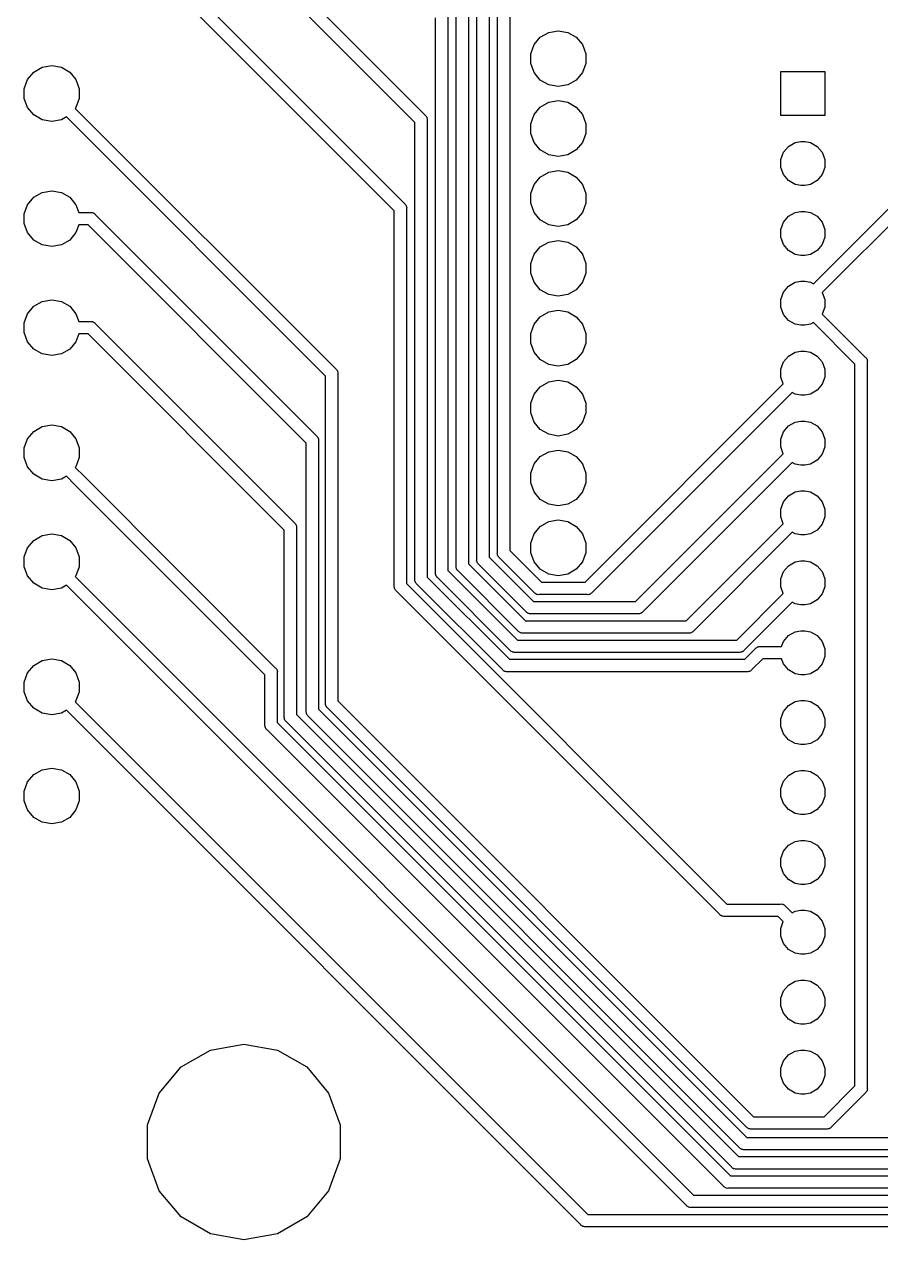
# Model space of a CAD drawing. Extents: x 82 to 157, y -127 to -14.
# Drawn here: x 83.45 to 114.59, y -126.74 to -82.57 of the extents above; entities that cross this region are included whole.
import ezdxf

# ---------------------------------------------------------------- set-up
doc = ezdxf.new("R2010")
doc.units = 0
doc.header["$MEASUREMENT"] = 0
doc.layers.add('BLACK', color=7, linetype='CONTINUOUS')

msp = doc.modelspace()

# ---------------------------------------------------------------- linework, layer by layer
at = {"layer": 'BLACK', "linetype": 'CONTINUOUS'}
for p, q in [((100.655, -101.783), (100.655, -72.1188)), ((101.105, -72.0354), (101.105, -101.7)), ((85.31, -73.1554), (98.0322, -85.8776)), ((97.655, -86.1368), (84.9853, -73.4671)), ((99.905, -102.023), (99.905, -75.3312)), ((100.355, -75.2478), (100.355, -101.94)), ((85.31, -77.1178), (97.2822, -89.09)), ((96.905, -89.3492), (84.9853, -77.4295)), ((99.605, -79.0444), (99.605, -102.18)), ((99.155, -102.263), (99.155, -79.1278)), ((98.405, -102.503), (98.405, -82.3402)), ((98.855, -82.2568), (98.855, -102.42)), ((101.991, -83.3123), (102.217, -83.0421)), ((102.217, -83.0421), (102.523, -82.8658)), ((102.523, -82.8658), (102.87, -82.8046)), ((102.87, -82.8046), (103.217, -82.8658)), ((103.217, -82.8658), (103.523, -83.0421)), ((103.523, -83.0421), (103.749, -83.3123)), ((101.87, -83.6437), (101.991, -83.3123)), ((103.749, -83.3123), (103.87, -83.6437)), ((101.87, -83.9963), (101.87, -83.6437)), ((103.87, -83.6437), (103.87, -83.9963)), ((83.5756, -84.5823), (83.8023, -84.3121)), ((83.8023, -84.3121), (84.1077, -84.1358)), ((84.1077, -84.1358), (84.455, -84.0746)), ((84.455, -84.0746), (84.8023, -84.1358)), ((84.8023, -84.1358), (85.1077, -84.3121)), ((85.1077, -84.3121), (85.3344, -84.5823)), ((101.991, -84.3277), (101.87, -83.9963)), ((102.217, -84.5979), (101.991, -84.3277)), ((103.749, -84.3277), (103.523, -84.5979)), ((103.87, -83.9963), (103.749, -84.3277)), ((110.96, -85.89), (110.96, -84.29)), ((110.96, -84.29), (112.56, -84.29)), ((112.56, -84.29), (112.56, -85.89)), ((83.455, -84.9137), (83.5756, -84.5823)), ((85.3344, -84.5823), (85.455, -84.9137)), ((102.523, -84.7742), (102.217, -84.5979)), ((102.87, -84.8354), (102.523, -84.7742)), ((103.217, -84.7742), (102.87, -84.8354)), ((103.523, -84.5979), (103.217, -84.7742)), ((83.455, -85.2663), (83.455, -84.9137)), ((85.455, -84.9137), (85.455, -85.2663)), ((83.5756, -85.5977), (83.455, -85.2663)), ((83.8023, -85.8679), (83.5756, -85.5977)), ((85.3344, -85.5977), (85.31, -85.6268)), ((85.31, -85.6268), (94.7822, -95.099)), ((85.455, -85.2663), (85.3344, -85.5977)), ((101.991, -85.8523), (102.217, -85.5821)), ((102.217, -85.5821), (102.523, -85.4058)), ((102.523, -85.4058), (102.87, -85.3446)), ((102.87, -85.3446), (103.217, -85.4058)), ((103.217, -85.4058), (103.523, -85.5821)), ((103.523, -85.5821), (103.749, -85.8523)), ((84.1077, -86.0442), (83.8023, -85.8679)), ((84.455, -86.1054), (84.1077, -86.0442)), ((84.8023, -86.0442), (84.455, -86.1054)), ((84.9853, -85.9385), (84.8023, -86.0442)), ((94.405, -95.3582), (84.9853, -85.9385)), ((98.0322, -85.8776), (98.055, -85.8967)), ((98.055, -85.8967), (98.0699, -85.9226)), ((98.0699, -85.9226), (98.0871, -85.947)), ((98.0871, -85.947), (98.0897, -85.9568)), ((98.0897, -85.9568), (98.0947, -85.9655)), ((98.0947, -85.9655), (98.0999, -85.9949)), ((98.0999, -85.9949), (98.1076, -86.0237)), ((98.1076, -86.0237), (98.105, -86.0534)), ((98.105, -86.0534), (98.105, -102.66)), ((101.87, -86.1837), (101.991, -85.8523)), ((103.749, -85.8523), (103.87, -86.1837)), ((112.56, -85.89), (110.96, -85.89)), ((97.655, -102.743), (97.655, -86.1368)), ((101.87, -86.5363), (101.87, -86.1837)), ((101.991, -86.8677), (101.87, -86.5363)), ((103.87, -86.5363), (103.749, -86.8677)), ((103.87, -86.1837), (103.87, -86.5363)), ((102.217, -87.1379), (101.991, -86.8677)), ((103.749, -86.8677), (103.523, -87.1379)), ((111.056, -87.2238), (111.238, -87.0077)), ((111.238, -87.0077), (111.482, -86.8666)), ((111.482, -86.8666), (111.69, -86.83)), ((111.69, -86.83), (111.83, -86.83)), ((111.83, -86.83), (112.038, -86.8666)), ((112.038, -86.8666), (112.282, -87.0077)), ((112.282, -87.0077), (112.464, -87.2238)), ((102.523, -87.3142), (102.217, -87.1379)), ((102.87, -87.3754), (102.523, -87.3142)), ((103.217, -87.3142), (102.87, -87.3754)), ((103.523, -87.1379), (103.217, -87.3142)), ((110.96, -87.4889), (111.056, -87.2238)), ((112.464, -87.2238), (112.56, -87.4889)), ((102.523, -87.9458), (102.87, -87.8846)), ((102.87, -87.8846), (103.217, -87.9458)), ((110.96, -87.7711), (110.96, -87.4889)), ((111.056, -88.0362), (110.96, -87.7711)), ((112.144, -92.0079), (116.674, -87.4778)), ((112.56, -87.7711), (112.464, -88.0362)), ((116.933, -87.855), (112.469, -92.3191)), ((112.56, -87.4889), (112.56, -87.7711)), ((101.991, -88.3923), (102.217, -88.1221)), ((102.217, -88.1221), (102.523, -87.9458)), ((103.217, -87.9458), (103.523, -88.1221)), ((103.523, -88.1221), (103.749, -88.3923)), ((111.238, -88.2523), (111.056, -88.0362)), ((111.482, -88.3934), (111.238, -88.2523)), ((112.282, -88.2523), (112.038, -88.3934)), ((112.464, -88.0362), (112.282, -88.2523)), ((83.8023, -88.8587), (84.1077, -88.6824)), ((84.1077, -88.6824), (84.455, -88.6212)), ((84.455, -88.6212), (84.8023, -88.6824)), ((84.8023, -88.6824), (85.1077, -88.8587)), ((101.87, -88.7237), (101.991, -88.3923)), ((101.87, -89.0763), (101.87, -88.7237)), ((103.749, -88.3923), (103.87, -88.7237)), ((103.87, -88.7237), (103.87, -89.0763)), ((111.69, -88.43), (111.482, -88.3934)), ((111.83, -88.43), (111.69, -88.43)), ((112.038, -88.3934), (111.83, -88.43)), ((83.455, -89.4603), (83.5756, -89.1289)), ((83.5756, -89.1289), (83.8023, -88.8587)), ((85.1077, -88.8587), (85.3344, -89.1289)), ((85.3344, -89.1289), (85.4373, -89.4116)), ((97.2822, -89.09), (97.305, -89.1091)), ((97.305, -89.1091), (97.3199, -89.135)), ((97.3199, -89.135), (97.3371, -89.1594)), ((97.3371, -89.1594), (97.3397, -89.1692)), ((97.3397, -89.1692), (97.3447, -89.1779)), ((97.3447, -89.1779), (97.3499, -89.2073)), ((97.3499, -89.2073), (97.3576, -89.2361)), ((101.991, -89.4077), (101.87, -89.0763)), ((103.87, -89.0763), (103.749, -89.4077)), ((83.455, -89.8129), (83.455, -89.4603)), ((85.4373, -89.4116), (85.8594, -89.4116)), ((85.8594, -89.4116), (85.8891, -89.409)), ((85.8891, -89.409), (85.9179, -89.4167)), ((85.9179, -89.4167), (85.9474, -89.4219)), ((85.9474, -89.4219), (85.9561, -89.4269)), ((85.9561, -89.4269), (85.9658, -89.4295)), ((85.9658, -89.4295), (85.9902, -89.4467)), ((85.9902, -89.4467), (86.0161, -89.4616)), ((86.0161, -89.4616), (86.0353, -89.4844)), ((86.0353, -89.4844), (94.0822, -97.5313)), ((96.905, -102.983), (96.905, -89.3492)), ((97.3576, -89.2361), (97.355, -89.2658)), ((97.355, -89.2658), (97.355, -102.9)), ((102.217, -89.6779), (101.991, -89.4077)), ((103.749, -89.4077), (103.523, -89.6779)), ((111.056, -89.7638), (111.238, -89.5477)), ((111.238, -89.5477), (111.482, -89.4066)), ((111.482, -89.4066), (111.69, -89.37)), ((111.69, -89.37), (111.83, -89.37)), ((111.83, -89.37), (112.038, -89.4066)), ((112.038, -89.4066), (112.282, -89.5477)), ((112.282, -89.5477), (112.464, -89.7638)), ((83.5756, -90.1443), (83.455, -89.8129)), ((85.4373, -89.8616), (85.3344, -90.1443)), ((85.776, -89.8616), (85.4373, -89.8616)), ((93.705, -97.7906), (85.776, -89.8616)), ((102.523, -89.8542), (102.217, -89.6779)), ((102.87, -89.9154), (102.523, -89.8542)), ((103.217, -89.8542), (102.87, -89.9154)), ((103.523, -89.6779), (103.217, -89.8542)), ((110.96, -90.0289), (111.056, -89.7638)), ((110.96, -90.3111), (110.96, -90.0289)), ((112.464, -89.7638), (112.56, -90.0289)), ((112.56, -90.0289), (112.56, -90.3111)), ((83.8023, -90.4145), (83.5756, -90.1443)), ((84.1077, -90.5908), (83.8023, -90.4145)), ((85.1077, -90.4145), (84.8023, -90.5908)), ((85.3344, -90.1443), (85.1077, -90.4145)), ((102.217, -90.6621), (102.523, -90.4858)), ((102.523, -90.4858), (102.87, -90.4246)), ((102.87, -90.4246), (103.217, -90.4858)), ((103.217, -90.4858), (103.523, -90.6621)), ((111.056, -90.5762), (110.96, -90.3111)), ((112.56, -90.3111), (112.464, -90.5762)), ((84.455, -90.652), (84.1077, -90.5908)), ((84.8023, -90.5908), (84.455, -90.652)), ((101.87, -91.2637), (101.991, -90.9323)), ((101.991, -90.9323), (102.217, -90.6621)), ((103.523, -90.6621), (103.749, -90.9323)), ((103.749, -90.9323), (103.87, -91.2637)), ((111.238, -90.7923), (111.056, -90.5762)), ((111.482, -90.9334), (111.238, -90.7923)), ((111.69, -90.97), (111.482, -90.9334)), ((111.83, -90.97), (111.69, -90.97)), ((112.038, -90.9334), (111.83, -90.97)), ((112.282, -90.7923), (112.038, -90.9334)), ((112.464, -90.5762), (112.282, -90.7923)), ((101.87, -91.6163), (101.87, -91.2637)), ((103.87, -91.2637), (103.87, -91.6163)), ((101.991, -91.9477), (101.87, -91.6163)), ((103.87, -91.6163), (103.749, -91.9477)), ((102.217, -92.2179), (101.991, -91.9477)), ((102.523, -92.3942), (102.217, -92.2179)), ((103.523, -92.2179), (103.217, -92.3942)), ((103.749, -91.9477), (103.523, -92.2179)), ((110.96, -92.5689), (111.056, -92.3038)), ((111.056, -92.3038), (111.238, -92.0877)), ((111.238, -92.0877), (111.482, -91.9466)), ((111.482, -91.9466), (111.69, -91.91)), ((111.69, -91.91), (111.83, -91.91)), ((111.83, -91.91), (112.038, -91.9466)), ((112.038, -91.9466), (112.144, -92.0079)), ((83.8023, -92.8211), (84.1077, -92.6448)), ((84.1077, -92.6448), (84.455, -92.5836)), ((84.455, -92.5836), (84.8023, -92.6448)), ((84.8023, -92.6448), (85.1077, -92.8211)), ((102.87, -92.4554), (102.523, -92.3942)), ((103.217, -92.3942), (102.87, -92.4554)), ((110.96, -92.8511), (110.96, -92.5689)), ((112.469, -92.3191), (112.56, -92.5689)), ((112.56, -92.5689), (112.56, -92.8511)), ((83.455, -93.4227), (83.5756, -93.0913)), ((83.5756, -93.0913), (83.8023, -92.8211)), ((85.1077, -92.8211), (85.3344, -93.0913)), ((85.3344, -93.0913), (85.4373, -93.374)), ((102.217, -93.2021), (102.523, -93.0258)), ((102.523, -93.0258), (102.87, -92.9646)), ((102.87, -92.9646), (103.217, -93.0258)), ((103.217, -93.0258), (103.523, -93.2021)), ((111.056, -93.1162), (110.96, -92.8511)), ((111.238, -93.3323), (111.056, -93.1162)), ((112.56, -92.8511), (112.469, -93.1009)), ((112.469, -93.1009), (114.032, -94.664)), ((83.455, -93.7753), (83.455, -93.4227)), ((85.4373, -93.374), (85.8594, -93.374)), ((85.8594, -93.374), (85.8891, -93.3714)), ((85.8891, -93.3714), (85.9179, -93.3791)), ((85.9179, -93.3791), (85.9474, -93.3843)), ((85.9474, -93.3843), (85.9561, -93.3893)), ((85.9561, -93.3893), (85.9658, -93.3919)), ((85.9658, -93.3919), (85.9902, -93.4091)), ((85.9902, -93.4091), (86.0161, -93.424)), ((86.0161, -93.424), (86.0353, -93.4468)), ((86.0353, -93.4468), (93.2822, -100.694)), ((101.87, -93.8037), (101.991, -93.4723)), ((101.991, -93.4723), (102.217, -93.2021)), ((103.523, -93.2021), (103.749, -93.4723)), ((103.749, -93.4723), (103.87, -93.8037)), ((111.482, -93.4734), (111.238, -93.3323)), ((111.69, -93.51), (111.482, -93.4734)), ((111.83, -93.51), (111.69, -93.51)), ((112.038, -93.4734), (111.83, -93.51)), ((112.144, -93.4121), (112.038, -93.4734)), ((113.655, -94.9232), (112.144, -93.4121)), ((83.5756, -94.1067), (83.455, -93.7753)), ((85.4373, -93.824), (85.3344, -94.1067)), ((85.776, -93.824), (85.4373, -93.824)), ((92.905, -100.953), (85.776, -93.824)), ((101.87, -94.1563), (101.87, -93.8037)), ((103.87, -93.8037), (103.87, -94.1563)), ((83.8023, -94.3769), (83.5756, -94.1067)), ((84.1077, -94.5532), (83.8023, -94.3769)), ((85.1077, -94.3769), (84.8023, -94.5532)), ((85.3344, -94.1067), (85.1077, -94.3769)), ((101.991, -94.4877), (101.87, -94.1563)), ((102.217, -94.7579), (101.991, -94.4877)), ((103.749, -94.4877), (103.523, -94.7579)), ((103.87, -94.1563), (103.749, -94.4877)), ((111.238, -94.6277), (111.482, -94.4866)), ((111.482, -94.4866), (111.69, -94.45)), ((111.69, -94.45), (111.83, -94.45)), ((111.83, -94.45), (112.038, -94.4866)), ((112.038, -94.4866), (112.282, -94.6277)), ((84.455, -94.6144), (84.1077, -94.5532)), ((84.8023, -94.5532), (84.455, -94.6144)), ((102.523, -94.9342), (102.217, -94.7579)), ((102.87, -94.9954), (102.523, -94.9342)), ((103.217, -94.9342), (102.87, -94.9954)), ((103.523, -94.7579), (103.217, -94.9342)), ((110.96, -95.1089), (111.056, -94.8438)), ((111.056, -94.8438), (111.238, -94.6277)), ((112.282, -94.6277), (112.464, -94.8438)), ((112.464, -94.8438), (112.56, -95.1089)), ((113.655, -121.157), (113.655, -94.9232)), ((114.032, -94.664), (114.055, -94.6831)), ((114.055, -94.6831), (114.07, -94.709)), ((114.07, -94.709), (114.087, -94.7334)), ((114.087, -94.7334), (114.09, -94.7432)), ((114.09, -94.7432), (114.095, -94.7519)), ((114.095, -94.7519), (114.1, -94.7813)), ((114.1, -94.7813), (114.108, -94.8101)), ((114.108, -94.8101), (114.105, -94.8398)), ((114.105, -94.8398), (114.105, -121.24)), ((94.405, -107.24), (94.405, -95.3582)), ((94.7822, -95.099), (94.805, -95.1181)), ((94.805, -95.1181), (94.8199, -95.144)), ((94.8199, -95.144), (94.8371, -95.1684)), ((94.8371, -95.1684), (94.8397, -95.1782)), ((94.8397, -95.1782), (94.8447, -95.1869)), ((94.8447, -95.1869), (94.8499, -95.2163)), ((94.8499, -95.2163), (94.8576, -95.2451)), ((94.8576, -95.2451), (94.855, -95.2748)), ((94.855, -95.2748), (94.855, -107.157)), ((110.96, -95.3911), (110.96, -95.1089)), ((111.051, -95.6409), (110.96, -95.3911)), ((112.56, -95.3911), (112.464, -95.6562)), ((112.56, -95.1089), (112.56, -95.3911)), ((101.991, -96.0123), (102.217, -95.7421)), ((102.217, -95.7421), (102.523, -95.5658)), ((102.523, -95.5658), (102.87, -95.5046)), ((102.87, -95.5046), (103.217, -95.5658)), ((103.217, -95.5658), (103.523, -95.7421)), ((103.523, -95.7421), (103.749, -96.0123)), ((103.842, -102.85), (111.051, -95.6409)), ((112.464, -95.6562), (112.282, -95.8723)), ((101.87, -96.3437), (101.991, -96.0123)), ((103.749, -96.0123), (103.87, -96.3437)), ((111.376, -95.9521), (104.101, -103.227)), ((111.482, -96.0134), (111.376, -95.9521)), ((111.69, -96.05), (111.482, -96.0134)), ((111.83, -96.05), (111.69, -96.05)), ((112.038, -96.0134), (111.83, -96.05)), ((112.282, -95.8723), (112.038, -96.0134)), ((101.87, -96.6963), (101.87, -96.3437)), ((101.991, -97.0277), (101.87, -96.6963)), ((103.87, -96.6963), (103.749, -97.0277)), ((103.87, -96.3437), (103.87, -96.6963)), ((84.1077, -97.1914), (84.455, -97.1302)), ((84.455, -97.1302), (84.8023, -97.1914)), ((102.217, -97.2979), (101.991, -97.0277)), ((103.749, -97.0277), (103.523, -97.2979)), ((111.056, -97.3838), (111.238, -97.1677)), ((111.238, -97.1677), (111.482, -97.0266)), ((111.482, -97.0266), (111.69, -96.99)), ((111.69, -96.99), (111.83, -96.99)), ((111.83, -96.99), (112.038, -97.0266)), ((112.038, -97.0266), (112.282, -97.1677)), ((112.282, -97.1677), (112.464, -97.3838)), ((83.5756, -97.6379), (83.8023, -97.3677)), ((83.8023, -97.3677), (84.1077, -97.1914)), ((84.8023, -97.1914), (85.1077, -97.3677)), ((85.1077, -97.3677), (85.3344, -97.6379)), ((94.0822, -97.5313), (94.105, -97.5505)), ((94.105, -97.5505), (94.1199, -97.5764)), ((94.1199, -97.5764), (94.1371, -97.6008)), ((94.1371, -97.6008), (94.1397, -97.6105)), ((94.1397, -97.6105), (94.1447, -97.6192)), ((94.1447, -97.6192), (94.1499, -97.6486)), ((102.523, -97.4742), (102.217, -97.2979)), ((102.87, -97.5354), (102.523, -97.4742)), ((103.217, -97.4742), (102.87, -97.5354)), ((103.523, -97.2979), (103.217, -97.4742)), ((110.96, -97.6489), (111.056, -97.3838)), ((112.464, -97.3838), (112.56, -97.6489)), ((83.455, -97.9693), (83.5756, -97.6379)), ((83.455, -98.3219), (83.455, -97.9693)), ((85.3344, -97.6379), (85.455, -97.9693)), ((85.455, -97.9693), (85.455, -98.3219)), ((93.705, -107.54), (93.705, -97.7906)), ((94.1499, -97.6486), (94.1576, -97.6775)), ((94.1576, -97.6775), (94.155, -97.7072)), ((94.155, -97.7072), (94.155, -107.457)), ((102.523, -98.1058), (102.87, -98.0446)), ((102.87, -98.0446), (103.217, -98.1058)), ((110.96, -97.9311), (110.96, -97.6489)), ((111.051, -98.1809), (110.96, -97.9311)), ((112.56, -97.9311), (112.464, -98.1962)), ((112.56, -97.6489), (112.56, -97.9311)), ((83.5756, -98.6533), (83.455, -98.3219)), ((85.455, -98.3219), (85.3344, -98.6533)), ((101.991, -98.5523), (102.217, -98.2821)), ((102.217, -98.2821), (102.523, -98.1058)), ((103.217, -98.1058), (103.523, -98.2821)), ((103.523, -98.2821), (103.749, -98.5523)), ((105.682, -103.55), (111.051, -98.1809)), ((111.376, -98.4921), (105.941, -103.927)), ((111.482, -98.5534), (111.376, -98.4921)), ((112.282, -98.4123), (112.038, -98.5534)), ((112.464, -98.1962), (112.282, -98.4123)), ((83.8023, -98.9235), (83.5756, -98.6533)), ((84.1077, -99.0998), (83.8023, -98.9235)), ((85.3344, -98.6533), (85.31, -98.6824)), ((85.31, -98.6824), (85.628, -99.0004)), ((101.87, -98.8837), (101.991, -98.5523)), ((101.87, -99.2363), (101.87, -98.8837)), ((103.749, -98.5523), (103.87, -98.8837)), ((103.87, -98.8837), (103.87, -99.2363)), ((111.69, -98.59), (111.482, -98.5534)), ((111.83, -98.59), (111.69, -98.59)), ((112.038, -98.5534), (111.83, -98.59)), ((84.455, -99.161), (84.1077, -99.0998)), ((84.8023, -99.0998), (84.455, -99.161)), ((84.9853, -98.9941), (84.8023, -99.0998)), ((85.3098, -99.3186), (84.9853, -98.9941)), ((92.205, -106.214), (85.3098, -99.3186)), ((85.3098, -99.3186), (85.3098, -99.3186)), ((85.628, -99.0004), (85.628, -99.0004)), ((85.628, -99.0004), (92.5821, -105.955)), ((101.991, -99.5677), (101.87, -99.2363)), ((103.87, -99.2363), (103.749, -99.5677)), ((102.217, -99.8379), (101.991, -99.5677)), ((103.749, -99.5677), (103.523, -99.8379)), ((111.056, -99.9238), (111.238, -99.7077)), ((111.238, -99.7077), (111.482, -99.5666)), ((111.482, -99.5666), (111.69, -99.53)), ((111.69, -99.53), (111.83, -99.53)), ((111.83, -99.53), (112.038, -99.5666)), ((112.038, -99.5666), (112.282, -99.7077)), ((112.282, -99.7077), (112.464, -99.9238)), ((102.523, -100.014), (102.217, -99.8379)), ((102.87, -100.075), (102.523, -100.014)), ((103.217, -100.014), (102.87, -100.075)), ((103.523, -99.8379), (103.217, -100.014)), ((110.96, -100.189), (111.056, -99.9238)), ((110.96, -100.471), (110.96, -100.189)), ((112.464, -99.9238), (112.56, -100.189)), ((112.56, -100.189), (112.56, -100.471)), ((93.2822, -100.694), (93.305, -100.713)), ((102.217, -100.822), (102.523, -100.646)), ((102.523, -100.646), (102.87, -100.585)), ((102.87, -100.585), (103.217, -100.646)), ((103.217, -100.646), (103.523, -100.822)), ((111.051, -100.721), (110.96, -100.471)), ((112.56, -100.471), (112.464, -100.736)), ((84.1077, -101.154), (84.455, -101.093)), ((84.455, -101.093), (84.8023, -101.154)), ((92.905, -107.74), (92.905, -100.953)), ((93.305, -100.713), (93.3199, -100.739)), ((93.3199, -100.739), (93.3371, -100.763)), ((93.3371, -100.763), (93.3397, -100.773)), ((93.3397, -100.773), (93.3447, -100.782)), ((93.3447, -100.782), (93.3499, -100.811)), ((93.3499, -100.811), (93.3576, -100.84)), ((93.3576, -100.84), (93.355, -100.87)), ((93.355, -100.87), (93.355, -107.657)), ((101.87, -101.424), (101.991, -101.092)), ((101.991, -101.092), (102.217, -100.822)), ((103.523, -100.822), (103.749, -101.092)), ((103.749, -101.092), (103.87, -101.424)), ((107.522, -104.25), (111.051, -100.721)), ((111.376, -101.032), (107.781, -104.627)), ((111.482, -101.093), (111.376, -101.032)), ((111.69, -101.13), (111.482, -101.093)), ((111.83, -101.13), (111.69, -101.13)), ((112.038, -101.093), (111.83, -101.13)), ((112.282, -100.952), (112.038, -101.093)), ((112.464, -100.736), (112.282, -100.952)), ((83.5756, -101.6), (83.8023, -101.33)), ((83.8023, -101.33), (84.1077, -101.154)), ((84.8023, -101.154), (85.1077, -101.33)), ((85.1077, -101.33), (85.3344, -101.6)), ((101.87, -101.776), (101.87, -101.424)), ((103.87, -101.424), (103.87, -101.776)), ((83.455, -101.932), (83.5756, -101.6)), ((83.455, -102.284), (83.455, -101.932)), ((85.3344, -101.6), (85.455, -101.932)), ((85.455, -101.932), (85.455, -102.284)), ((99.9024, -102.053), (99.905, -102.023)), ((100.355, -101.94), (101.965, -103.55)), ((100.652, -101.813), (100.655, -101.783)), ((100.66, -101.842), (100.652, -101.813)), ((100.665, -101.871), (100.66, -101.842)), ((100.67, -101.88), (100.665, -101.871)), ((100.673, -101.89), (100.67, -101.88)), ((100.69, -101.914), (100.673, -101.89)), ((100.705, -101.94), (100.69, -101.914)), ((100.728, -101.959), (100.705, -101.94)), ((101.996, -103.227), (100.728, -101.959)), ((101.105, -101.7), (102.255, -102.85)), ((101.991, -102.108), (101.87, -101.776)), ((103.87, -101.776), (103.749, -102.108)), ((83.5756, -102.616), (83.455, -102.284)), ((85.455, -102.284), (85.3344, -102.616)), ((98.855, -102.42), (101.385, -104.95)), ((99.1524, -102.293), (99.155, -102.263)), ((99.1601, -102.322), (99.1524, -102.293)), ((99.1653, -102.351), (99.1601, -102.322)), ((99.1703, -102.36), (99.1653, -102.351)), ((99.1729, -102.369), (99.1703, -102.36)), ((99.1901, -102.394), (99.1729, -102.369)), ((99.205, -102.42), (99.1901, -102.394)), ((99.2278, -102.439), (99.205, -102.42)), ((101.416, -104.627), (99.2278, -102.439)), ((99.605, -102.18), (101.675, -104.25)), ((99.9101, -102.082), (99.9024, -102.053)), ((99.9153, -102.111), (99.9101, -102.082)), ((99.9203, -102.12), (99.9153, -102.111)), ((99.9229, -102.13), (99.9203, -102.12)), ((99.9401, -102.154), (99.9229, -102.13)), ((99.955, -102.18), (99.9401, -102.154)), ((99.9778, -102.199), (99.955, -102.18)), ((101.706, -103.927), (99.9778, -102.199)), ((102.217, -102.378), (101.991, -102.108)), ((102.523, -102.554), (102.217, -102.378)), ((103.523, -102.378), (103.217, -102.554)), ((103.749, -102.108), (103.523, -102.378)), ((110.96, -102.729), (111.056, -102.464)), ((111.056, -102.464), (111.238, -102.248)), ((111.238, -102.248), (111.482, -102.107)), ((111.482, -102.107), (111.69, -102.07)), ((111.69, -102.07), (111.83, -102.07)), ((111.83, -102.07), (112.038, -102.107)), ((112.038, -102.107), (112.282, -102.248)), ((112.282, -102.248), (112.464, -102.464)), ((112.464, -102.464), (112.56, -102.729)), ((83.8023, -102.886), (83.5756, -102.616)), ((84.1077, -103.062), (83.8023, -102.886)), ((85.3344, -102.616), (85.31, -102.645)), ((85.31, -102.645), (107.79, -125.125)), ((97.355, -102.9), (109, -114.545)), ((97.6524, -102.773), (97.655, -102.743)), ((97.6601, -102.802), (97.6524, -102.773)), ((97.6653, -102.831), (97.6601, -102.802)), ((97.6703, -102.84), (97.6653, -102.831)), ((97.6729, -102.849), (97.6703, -102.84)), ((97.6901, -102.874), (97.6729, -102.849)), ((97.705, -102.9), (97.6901, -102.874)), ((97.7278, -102.919), (97.705, -102.9)), ((100.836, -106.027), (97.7278, -102.919)), ((98.105, -102.66), (101.095, -105.65)), ((98.4024, -102.533), (98.405, -102.503)), ((98.4101, -102.562), (98.4024, -102.533)), ((98.4153, -102.591), (98.4101, -102.562)), ((98.4203, -102.6), (98.4153, -102.591)), ((98.4229, -102.609), (98.4203, -102.6)), ((98.4401, -102.634), (98.4229, -102.609)), ((98.455, -102.66), (98.4401, -102.634)), ((98.4778, -102.679), (98.455, -102.66)), ((101.126, -105.327), (98.4778, -102.679)), ((102.255, -102.85), (103.842, -102.85)), ((102.87, -102.615), (102.523, -102.554)), ((103.217, -102.554), (102.87, -102.615)), ((110.96, -103.011), (110.96, -102.729)), ((112.56, -102.729), (112.56, -103.011)), ((84.455, -103.123), (84.1077, -103.062)), ((84.8023, -103.062), (84.455, -103.123)), ((84.9853, -102.957), (84.8023, -103.062)), ((107.531, -125.502), (84.9853, -102.957)), ((96.9024, -103.013), (96.905, -102.983)), ((96.9101, -103.042), (96.9024, -103.013)), ((96.9153, -103.071), (96.9101, -103.042)), ((96.9203, -103.08), (96.9153, -103.071)), ((96.9229, -103.089), (96.9203, -103.08)), ((96.9401, -103.114), (96.9229, -103.089)), ((96.955, -103.14), (96.9401, -103.114)), ((96.9778, -103.159), (96.955, -103.14)), ((108.741, -114.922), (96.9778, -103.159)), ((102.015, -103.25), (101.996, -103.227)), ((102.041, -103.265), (102.015, -103.25)), ((102.065, -103.282), (102.041, -103.265)), ((102.075, -103.285), (102.065, -103.282)), ((102.084, -103.29), (102.075, -103.285)), ((102.113, -103.295), (102.084, -103.29)), ((102.142, -103.303), (102.113, -103.295)), ((102.172, -103.3), (102.142, -103.303)), ((103.925, -103.3), (102.172, -103.3)), ((103.955, -103.303), (103.925, -103.3)), ((103.984, -103.295), (103.955, -103.303)), ((104.013, -103.29), (103.984, -103.295)), ((104.022, -103.285), (104.013, -103.29)), ((104.032, -103.282), (104.022, -103.285)), ((104.056, -103.265), (104.032, -103.282)), ((104.082, -103.25), (104.056, -103.265)), ((104.101, -103.227), (104.082, -103.25)), ((109.362, -104.95), (111.051, -103.261)), ((111.051, -103.261), (110.96, -103.011)), ((112.464, -103.276), (112.282, -103.492)), ((112.56, -103.011), (112.464, -103.276)), ((101.965, -103.55), (105.682, -103.55)), ((111.376, -103.572), (109.621, -105.327)), ((111.482, -103.633), (111.376, -103.572)), ((111.69, -103.67), (111.482, -103.633)), ((111.83, -103.67), (111.69, -103.67)), ((112.038, -103.633), (111.83, -103.67)), ((112.282, -103.492), (112.038, -103.633)), ((101.725, -103.95), (101.706, -103.927)), ((101.751, -103.965), (101.725, -103.95)), ((101.775, -103.982), (101.751, -103.965)), ((101.785, -103.985), (101.775, -103.982)), ((101.794, -103.99), (101.785, -103.985)), ((101.823, -103.995), (101.794, -103.99)), ((101.852, -104.003), (101.823, -103.995)), ((101.882, -104), (101.852, -104.003)), ((105.765, -104), (101.882, -104)), ((105.795, -104.003), (105.765, -104)), ((105.824, -103.995), (105.795, -104.003)), ((105.853, -103.99), (105.824, -103.995)), ((105.862, -103.985), (105.853, -103.99)), ((105.872, -103.982), (105.862, -103.985)), ((105.896, -103.965), (105.872, -103.982)), ((105.922, -103.95), (105.896, -103.965)), ((105.941, -103.927), (105.922, -103.95)), ((101.435, -104.65), (101.416, -104.627)), ((101.461, -104.665), (101.435, -104.65)), ((101.486, -104.682), (101.461, -104.665)), ((101.495, -104.685), (101.486, -104.682)), ((101.504, -104.69), (101.495, -104.685)), ((101.675, -104.25), (107.522, -104.25)), ((107.702, -104.685), (107.693, -104.69)), ((107.712, -104.682), (107.702, -104.685)), ((107.736, -104.665), (107.712, -104.682)), ((107.762, -104.65), (107.736, -104.665)), ((107.781, -104.627), (107.762, -104.65)), ((111.238, -104.788), (111.482, -104.647)), ((111.482, -104.647), (111.69, -104.61)), ((111.69, -104.61), (111.83, -104.61)), ((111.83, -104.61), (112.038, -104.647)), ((112.038, -104.647), (112.282, -104.788)), ((101.385, -104.95), (109.362, -104.95)), ((101.533, -104.695), (101.504, -104.69)), ((101.562, -104.703), (101.533, -104.695)), ((101.592, -104.7), (101.562, -104.703)), ((107.605, -104.7), (101.592, -104.7)), ((107.635, -104.703), (107.605, -104.7)), ((107.664, -104.695), (107.635, -104.703)), ((107.693, -104.69), (107.664, -104.695)), ((110.991, -105.185), (111.056, -105.004)), ((111.056, -105.004), (111.238, -104.788)), ((112.282, -104.788), (112.464, -105.004)), ((112.464, -105.004), (112.56, -105.269)), ((101.145, -105.35), (101.126, -105.327)), ((101.171, -105.365), (101.145, -105.35)), ((101.196, -105.382), (101.171, -105.365)), ((101.205, -105.385), (101.196, -105.382)), ((101.214, -105.39), (101.205, -105.385)), ((101.243, -105.395), (101.214, -105.39)), ((101.272, -105.403), (101.243, -105.395)), ((101.302, -105.4), (101.272, -105.403)), ((109.445, -105.4), (101.302, -105.4)), ((109.475, -105.403), (109.445, -105.4)), ((109.504, -105.395), (109.475, -105.403)), ((109.533, -105.39), (109.504, -105.395)), ((109.542, -105.385), (109.533, -105.39)), ((109.552, -105.382), (109.542, -105.385)), ((109.576, -105.365), (109.552, -105.382)), ((109.602, -105.35), (109.576, -105.365)), ((109.621, -105.327), (109.602, -105.35)), ((109.652, -105.65), (110.044, -105.258)), ((110.044, -105.258), (110.063, -105.235)), ((110.063, -105.235), (110.089, -105.22)), ((110.089, -105.22), (110.113, -105.203)), ((110.113, -105.203), (110.123, -105.2)), ((110.123, -105.2), (110.132, -105.195)), ((110.132, -105.195), (110.161, -105.19)), ((110.161, -105.19), (110.19, -105.182)), ((110.19, -105.182), (110.22, -105.185)), ((110.22, -105.185), (110.991, -105.185)), ((112.56, -105.551), (112.464, -105.816)), ((112.56, -105.269), (112.56, -105.551)), ((83.5756, -106.147), (83.8023, -105.877)), ((83.8023, -105.877), (84.1077, -105.7)), ((84.1077, -105.7), (84.455, -105.639)), ((84.455, -105.639), (84.8023, -105.7)), ((84.8023, -105.7), (85.1077, -105.877)), ((85.1077, -105.877), (85.3344, -106.147)), ((92.5821, -105.955), (92.605, -105.974)), ((92.605, -105.974), (92.6199, -106)), ((92.6199, -106), (92.6371, -106.024)), ((101.095, -105.65), (109.652, -105.65)), ((110.303, -105.635), (109.911, -106.027)), ((110.991, -105.635), (110.303, -105.635)), ((111.056, -105.816), (110.991, -105.635)), ((111.238, -106.032), (111.056, -105.816)), ((112.464, -105.816), (112.282, -106.032)), ((83.455, -106.478), (83.5756, -106.147)), ((85.3344, -106.147), (85.455, -106.478)), ((92.205, -108.03), (92.205, -106.214)), ((92.6371, -106.024), (92.6397, -106.034)), ((92.6397, -106.034), (92.6447, -106.042)), ((92.6447, -106.042), (92.6499, -106.072)), ((92.6499, -106.072), (92.6576, -106.101)), ((92.6576, -106.101), (92.655, -106.13)), ((92.655, -106.13), (92.655, -107.947)), ((100.855, -106.05), (100.836, -106.027)), ((100.881, -106.065), (100.855, -106.05)), ((100.906, -106.082), (100.881, -106.065)), ((100.915, -106.085), (100.906, -106.082)), ((100.924, -106.09), (100.915, -106.085)), ((100.953, -106.095), (100.924, -106.09)), ((100.982, -106.103), (100.953, -106.095)), ((101.012, -106.1), (100.982, -106.103)), ((109.735, -106.1), (101.012, -106.1)), ((109.765, -106.103), (109.735, -106.1)), ((109.794, -106.095), (109.765, -106.103)), ((109.823, -106.09), (109.794, -106.095)), ((109.832, -106.085), (109.823, -106.09)), ((109.841, -106.082), (109.832, -106.085)), ((109.866, -106.065), (109.841, -106.082)), ((109.892, -106.05), (109.866, -106.065)), ((109.911, -106.027), (109.892, -106.05)), ((111.482, -106.173), (111.238, -106.032)), ((111.69, -106.21), (111.482, -106.173)), ((111.83, -106.21), (111.69, -106.21)), ((112.038, -106.173), (111.83, -106.21)), ((112.282, -106.032), (112.038, -106.173)), ((83.455, -106.831), (83.455, -106.478)), ((83.5756, -107.162), (83.455, -106.831)), ((85.455, -106.831), (85.3344, -107.162)), ((85.455, -106.478), (85.455, -106.831)), ((83.8023, -107.432), (83.5756, -107.162)), ((85.3344, -107.162), (85.31, -107.191)), ((85.31, -107.191), (103.944, -125.825)), ((94.4024, -107.27), (94.405, -107.24)), ((94.4101, -107.299), (94.4024, -107.27)), ((94.4153, -107.328), (94.4101, -107.299)), ((94.4203, -107.337), (94.4153, -107.328)), ((94.855, -107.157), (109.973, -122.275)), ((111.056, -107.544), (111.238, -107.328)), ((111.238, -107.328), (111.482, -107.187)), ((111.482, -107.187), (111.69, -107.15)), ((111.69, -107.15), (111.83, -107.15)), ((111.83, -107.15), (112.038, -107.187)), ((112.038, -107.187), (112.282, -107.328)), ((112.282, -107.328), (112.464, -107.544)), ((84.1077, -107.609), (83.8023, -107.432)), ((84.455, -107.67), (84.1077, -107.609)), ((84.8023, -107.609), (84.455, -107.67)), ((84.9853, -107.503), (84.8023, -107.609)), ((103.684, -126.202), (84.9853, -107.503)), ((92.9024, -107.77), (92.905, -107.74)), ((92.9101, -107.799), (92.9024, -107.77)), ((93.355, -107.657), (109.423, -123.725)), ((93.7024, -107.57), (93.705, -107.54)), ((93.7101, -107.599), (93.7024, -107.57)), ((93.7153, -107.628), (93.7101, -107.599)), ((93.7203, -107.637), (93.7153, -107.628)), ((93.7229, -107.647), (93.7203, -107.637)), ((93.74, -107.671), (93.7229, -107.647)), ((93.755, -107.697), (93.74, -107.671)), ((93.7778, -107.716), (93.755, -107.697)), ((109.464, -123.402), (93.7778, -107.716)), ((94.155, -107.457), (109.723, -123.025)), ((94.4229, -107.347), (94.4203, -107.337)), ((94.4401, -107.371), (94.4229, -107.347)), ((94.455, -107.397), (94.4401, -107.371)), ((94.4778, -107.416), (94.455, -107.397)), ((109.714, -122.652), (94.4778, -107.416)), ((110.96, -107.809), (111.056, -107.544)), ((112.464, -107.544), (112.56, -107.809)), ((92.2024, -108.06), (92.205, -108.03)), ((92.2101, -108.089), (92.2024, -108.06)), ((92.2153, -108.118), (92.2101, -108.089)), ((92.2203, -108.127), (92.2153, -108.118)), ((92.2229, -108.137), (92.2203, -108.127)), ((92.24, -108.161), (92.2229, -108.137)), ((92.255, -108.187), (92.24, -108.161)), ((92.2778, -108.206), (92.255, -108.187)), ((108.874, -124.802), (92.2778, -108.206)), ((92.655, -107.947), (109.133, -124.425)), ((92.9153, -107.828), (92.9101, -107.799)), ((92.9203, -107.837), (92.9153, -107.828)), ((92.9229, -107.847), (92.9203, -107.837)), ((92.9401, -107.871), (92.9229, -107.847)), ((92.955, -107.897), (92.9401, -107.871)), ((92.9778, -107.916), (92.955, -107.897)), ((109.164, -124.102), (92.9778, -107.916)), ((110.96, -108.091), (110.96, -107.809)), ((111.056, -108.356), (110.96, -108.091)), ((112.56, -108.091), (112.464, -108.356)), ((112.56, -107.809), (112.56, -108.091)), ((111.238, -108.572), (111.056, -108.356)), ((111.482, -108.713), (111.238, -108.572)), ((112.282, -108.572), (112.038, -108.713)), ((112.464, -108.356), (112.282, -108.572)), ((111.69, -108.75), (111.482, -108.713)), ((111.83, -108.75), (111.69, -108.75)), ((112.038, -108.713), (111.83, -108.75)), ((83.5756, -110.109), (83.8023, -109.839)), ((83.8023, -109.839), (84.1077, -109.663)), ((84.1077, -109.663), (84.455, -109.602)), ((84.455, -109.602), (84.8023, -109.663)), ((84.8023, -109.663), (85.1077, -109.839)), ((85.1077, -109.839), (85.3344, -110.109)), ((111.056, -110.084), (111.238, -109.868)), ((111.238, -109.868), (111.482, -109.727)), ((111.482, -109.727), (111.69, -109.69)), ((111.69, -109.69), (111.83, -109.69)), ((111.83, -109.69), (112.038, -109.727)), ((112.038, -109.727), (112.282, -109.868)), ((112.282, -109.868), (112.464, -110.084)), ((83.455, -110.441), (83.5756, -110.109)), ((85.3344, -110.109), (85.455, -110.441)), ((110.96, -110.349), (111.056, -110.084)), ((110.96, -110.631), (110.96, -110.349)), ((112.464, -110.084), (112.56, -110.349)), ((112.56, -110.349), (112.56, -110.631)), ((83.455, -110.793), (83.455, -110.441)), ((83.5756, -111.125), (83.455, -110.793)), ((85.455, -110.793), (85.3344, -111.125)), ((85.455, -110.441), (85.455, -110.793)), ((111.056, -110.896), (110.96, -110.631)), ((112.56, -110.631), (112.464, -110.896)), ((83.8023, -111.395), (83.5756, -111.125)), ((85.3344, -111.125), (85.1077, -111.395)), ((111.238, -111.112), (111.056, -110.896)), ((111.482, -111.253), (111.238, -111.112)), ((111.69, -111.29), (111.482, -111.253)), ((111.83, -111.29), (111.69, -111.29)), ((112.038, -111.253), (111.83, -111.29)), ((112.282, -111.112), (112.038, -111.253)), ((112.464, -110.896), (112.282, -111.112)), ((84.1077, -111.571), (83.8023, -111.395)), ((84.455, -111.632), (84.1077, -111.571)), ((84.8023, -111.571), (84.455, -111.632)), ((85.1077, -111.395), (84.8023, -111.571)), ((110.96, -112.889), (111.056, -112.624)), ((111.056, -112.624), (111.238, -112.408)), ((111.238, -112.408), (111.482, -112.267)), ((111.482, -112.267), (111.69, -112.23)), ((111.69, -112.23), (111.83, -112.23)), ((111.83, -112.23), (112.038, -112.267)), ((112.038, -112.267), (112.282, -112.408)), ((112.282, -112.408), (112.464, -112.624)), ((112.464, -112.624), (112.56, -112.889)), ((110.96, -113.171), (110.96, -112.889)), ((112.56, -112.889), (112.56, -113.171)), ((111.056, -113.436), (110.96, -113.171)), ((111.238, -113.652), (111.056, -113.436)), ((112.464, -113.436), (112.282, -113.652)), ((112.56, -113.171), (112.464, -113.436)), ((111.482, -113.793), (111.238, -113.652)), ((111.69, -113.83), (111.482, -113.793)), ((111.83, -113.83), (111.69, -113.83)), ((112.038, -113.793), (111.83, -113.83)), ((112.282, -113.652), (112.038, -113.793)), ((109, -114.545), (110.95, -114.545)), ((110.95, -114.545), (110.98, -114.542)), ((110.98, -114.542), (111.009, -114.55)), ((111.009, -114.55), (111.038, -114.555)), ((111.038, -114.555), (111.047, -114.56)), ((111.047, -114.56), (111.057, -114.563)), ((111.057, -114.563), (111.081, -114.58)), ((111.081, -114.58), (111.107, -114.595)), ((111.107, -114.595), (111.126, -114.618)), ((111.126, -114.618), (111.376, -114.868)), ((111.376, -114.868), (111.482, -114.807)), ((111.482, -114.807), (111.69, -114.77)), ((111.69, -114.77), (111.83, -114.77)), ((111.83, -114.77), (112.038, -114.807)), ((112.038, -114.807), (112.282, -114.948)), ((108.76, -114.945), (108.741, -114.922)), ((108.786, -114.96), (108.76, -114.945)), ((108.811, -114.977), (108.786, -114.96)), ((108.82, -114.98), (108.811, -114.977)), ((108.829, -114.985), (108.82, -114.98)), ((108.858, -114.99), (108.829, -114.985)), ((108.887, -114.998), (108.858, -114.99)), ((108.917, -114.995), (108.887, -114.998)), ((110.867, -114.995), (108.917, -114.995)), ((111.051, -115.179), (110.867, -114.995)), ((110.96, -115.429), (111.051, -115.179)), ((112.282, -114.948), (112.464, -115.164)), ((112.464, -115.164), (112.56, -115.429)), ((110.96, -115.711), (110.96, -115.429)), ((111.056, -115.976), (110.96, -115.711)), ((112.56, -115.711), (112.464, -115.976)), ((112.56, -115.429), (112.56, -115.711)), ((111.238, -116.192), (111.056, -115.976)), ((112.464, -115.976), (112.282, -116.192)), ((111.482, -116.333), (111.238, -116.192)), ((111.69, -116.37), (111.482, -116.333)), ((111.83, -116.37), (111.69, -116.37)), ((112.038, -116.333), (111.83, -116.37)), ((112.282, -116.192), (112.038, -116.333)), ((111.056, -117.704), (111.238, -117.488)), ((111.238, -117.488), (111.482, -117.347)), ((111.482, -117.347), (111.69, -117.31)), ((111.69, -117.31), (111.83, -117.31)), ((111.83, -117.31), (112.038, -117.347)), ((112.038, -117.347), (112.282, -117.488)), ((112.282, -117.488), (112.464, -117.704)), ((110.96, -117.969), (111.056, -117.704)), ((112.464, -117.704), (112.56, -117.969)), ((110.96, -118.251), (110.96, -117.969)), ((111.056, -118.516), (110.96, -118.251)), ((112.56, -118.251), (112.464, -118.516)), ((112.56, -117.969), (112.56, -118.251)), ((111.238, -118.732), (111.056, -118.516)), ((111.482, -118.873), (111.238, -118.732)), ((112.282, -118.732), (112.038, -118.873)), ((112.464, -118.516), (112.282, -118.732)), ((111.69, -118.91), (111.482, -118.873)), ((111.83, -118.91), (111.69, -118.91)), ((112.038, -118.873), (111.83, -118.91)), ((90.2245, -119.85), (91.44, -119.636)), ((91.44, -119.636), (92.6555, -119.85)), ((89.1555, -120.467), (90.2245, -119.85)), ((92.6555, -119.85), (93.7245, -120.467)), ((111.056, -120.244), (111.238, -120.028)), ((111.238, -120.028), (111.482, -119.887)), ((111.482, -119.887), (111.69, -119.85)), ((111.69, -119.85), (111.83, -119.85)), ((111.83, -119.85), (112.038, -119.887)), ((112.038, -119.887), (112.282, -120.028)), ((112.282, -120.028), (112.464, -120.244)), ((88.3622, -121.413), (89.1555, -120.467)), ((93.7245, -120.467), (94.5178, -121.413)), ((110.96, -120.509), (111.056, -120.244)), ((110.96, -120.791), (110.96, -120.509)), ((112.464, -120.244), (112.56, -120.509)), ((112.56, -120.509), (112.56, -120.791)), ((111.056, -121.056), (110.96, -120.791)), ((112.56, -120.791), (112.464, -121.056)), ((87.94, -122.573), (88.3622, -121.413)), ((94.5178, -121.413), (94.94, -122.573)), ((111.238, -121.272), (111.056, -121.056)), ((111.482, -121.413), (111.238, -121.272)), ((111.69, -121.45), (111.482, -121.413)), ((111.83, -121.45), (111.69, -121.45)), ((112.038, -121.413), (111.83, -121.45)), ((112.282, -121.272), (112.038, -121.413)), ((112.464, -121.056), (112.282, -121.272)), ((112.537, -122.275), (113.655, -121.157)), ((114.032, -121.416), (112.796, -122.652)), ((114.055, -121.397), (114.032, -121.416)), ((114.07, -121.371), (114.055, -121.397)), ((114.087, -121.347), (114.07, -121.371)), ((114.09, -121.337), (114.087, -121.347)), ((114.095, -121.328), (114.09, -121.337)), ((114.1, -121.299), (114.095, -121.328)), ((114.108, -121.27), (114.1, -121.299)), ((114.105, -121.24), (114.108, -121.27)), ((109.973, -122.275), (112.537, -122.275)), ((87.94, -123.807), (87.94, -122.573)), ((94.94, -122.573), (94.94, -123.807)), ((109.733, -122.675), (109.714, -122.652)), ((109.759, -122.69), (109.733, -122.675)), ((109.783, -122.707), (109.759, -122.69)), ((109.793, -122.71), (109.783, -122.707)), ((109.802, -122.715), (109.793, -122.71)), ((109.831, -122.72), (109.802, -122.715)), ((109.86, -122.728), (109.831, -122.72)), ((109.89, -122.725), (109.86, -122.728)), ((112.62, -122.725), (109.89, -122.725)), ((112.65, -122.728), (112.62, -122.725)), ((112.679, -122.72), (112.65, -122.728)), ((112.708, -122.715), (112.679, -122.72)), ((112.717, -122.71), (112.708, -122.715)), ((112.727, -122.707), (112.717, -122.71)), ((112.751, -122.69), (112.727, -122.707)), ((112.777, -122.675), (112.751, -122.69)), ((112.796, -122.652), (112.777, -122.675)), ((109.723, -123.025), (128.787, -123.025)), ((109.483, -123.425), (109.464, -123.402)), ((109.509, -123.44), (109.483, -123.425)), ((109.533, -123.457), (109.509, -123.44)), ((109.543, -123.46), (109.533, -123.457)), ((109.552, -123.465), (109.543, -123.46)), ((109.581, -123.47), (109.552, -123.465)), ((109.61, -123.478), (109.581, -123.47)), ((109.64, -123.475), (109.61, -123.478)), ((128.87, -123.475), (109.64, -123.475)), ((88.3622, -124.967), (87.94, -123.807)), ((94.94, -123.807), (94.5178, -124.967)), ((109.183, -124.125), (109.164, -124.102)), ((109.423, -123.725), (129.077, -123.725)), ((109.133, -124.425), (129.367, -124.425)), ((109.209, -124.14), (109.183, -124.125)), ((109.233, -124.157), (109.209, -124.14)), ((109.243, -124.16), (109.233, -124.157)), ((109.252, -124.165), (109.243, -124.16)), ((109.281, -124.17), (109.252, -124.165)), ((109.31, -124.178), (109.281, -124.17)), ((109.34, -124.175), (109.31, -124.178)), ((129.16, -124.175), (109.34, -124.175)), ((89.1555, -125.913), (88.3622, -124.967)), ((94.5178, -124.967), (93.7245, -125.913)), ((108.893, -124.825), (108.874, -124.802)), ((108.919, -124.84), (108.893, -124.825)), ((108.944, -124.857), (108.919, -124.84)), ((108.953, -124.86), (108.944, -124.857)), ((108.962, -124.865), (108.953, -124.86)), ((108.991, -124.87), (108.962, -124.865)), ((109.02, -124.878), (108.991, -124.87)), ((109.05, -124.875), (109.02, -124.878)), ((129.45, -124.875), (109.05, -124.875)), ((107.79, -125.125), (129.657, -125.125)), ((103.944, -125.825), (129.947, -125.825)), ((107.55, -125.525), (107.531, -125.502)), ((107.576, -125.54), (107.55, -125.525)), ((107.6, -125.557), (107.576, -125.54)), ((107.61, -125.56), (107.6, -125.557)), ((107.619, -125.565), (107.61, -125.56)), ((107.648, -125.57), (107.619, -125.565)), ((107.677, -125.578), (107.648, -125.57)), ((107.707, -125.575), (107.677, -125.578)), ((129.74, -125.575), (107.707, -125.575)), ((90.2245, -126.53), (89.1555, -125.913)), ((93.7245, -125.913), (92.6555, -126.53)), ((103.704, -126.225), (103.684, -126.202)), ((103.729, -126.24), (103.704, -126.225)), ((103.754, -126.257), (103.729, -126.24)), ((103.764, -126.26), (103.754, -126.257)), ((103.772, -126.265), (103.764, -126.26)), ((103.802, -126.27), (103.772, -126.265)), ((103.831, -126.278), (103.802, -126.27)), ((103.86, -126.275), (103.831, -126.278)), ((130.03, -126.275), (103.86, -126.275)), ((91.44, -126.744), (90.2245, -126.53)), ((92.6555, -126.53), (91.44, -126.744))]:
    msp.add_line(p, q, dxfattribs=at)

doc.saveas('drawing.dxf')
